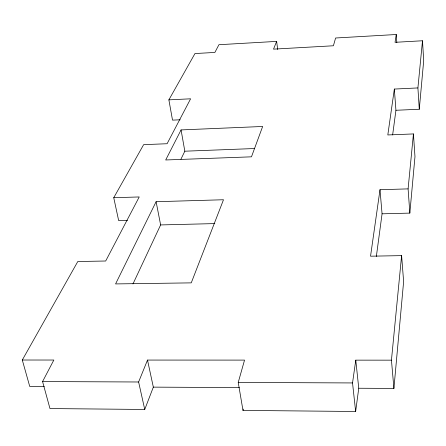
<?xml version="1.0" encoding="UTF-8"?>
<svg xmlns="http://www.w3.org/2000/svg" width="446" height="446" viewBox="0 0 446 446"><rect width="100%" height="100%" fill="white"/><g stroke="black" fill="none" stroke-linecap="round" stroke-linejoin="round"><path stroke-width="0.67" d="M44.277 386.537L29.743 386.459L22.3 360.017L53.843 360.033L42.571 381.559L49.969 408.558L144.744 409.467L138.617 381.988L147.503 360.067L244.542 360.106L238.231 382.434L242.981 410.409L355.646 411.491L358.757 388.243L393.913 388.433L403.624 281.571L401.606 255.625L370.542 256.194L380.003 189.717L408.096 188.875L413.436 133.934L387.814 134.954L394.342 89.061L417.913 87.929L422.496 40.764L395.039 42.309L396.249 34.509L335.604 37.999L333.407 45.771L273.51 49.138L276.648 41.394L218.925 44.717L214.888 52.433L194.963 53.553L168.878 99.854L172.518 120.13L180.162 119.79M376.352 256.511L382.066 213.818L409.841 213.104L414.975 156.63L413.436 133.934M392.636 134.937L395.931 110.279L419.279 109.248L423.7 60.589L422.496 40.764M393.913 388.433L391.449 360.162L401.606 255.625M355.646 411.491L352.535 382.941L355.774 360.145L391.449 360.162M242.981 410.409L243.343 409.071M144.744 409.467L153.335 387.128L147.503 360.067M132.964 283.957L160.627 224.929L156.106 201.709L223.496 199.747L191.256 282.87L115.575 283.924L156.106 201.709M180.92 159.222L184.828 151.2L181.07 129.92L262.655 126.474L251.472 156.825L165.695 159.975L181.07 129.92M22.3 360.017L77.794 261.523L105.685 261.01L139.224 196.948L113.741 197.712L118.664 220.597L127.523 220.369M113.741 197.712L143.634 144.66L167.088 143.729L190.604 98.811L168.878 99.854M184.828 151.2L254.588 148.529M160.627 224.929L214.805 223.591M42.571 381.559L138.617 381.988M238.231 382.434L352.535 382.941M153.335 387.128L239.363 387.596M276.648 41.394L277.674 49.534M355.774 360.145L358.757 388.243M380.003 189.717L382.066 213.818M394.342 89.061L395.931 110.279M408.096 188.875L409.841 213.104M396.249 34.509L396.828 42.565M417.913 87.929L419.279 109.248"/></g></svg>
